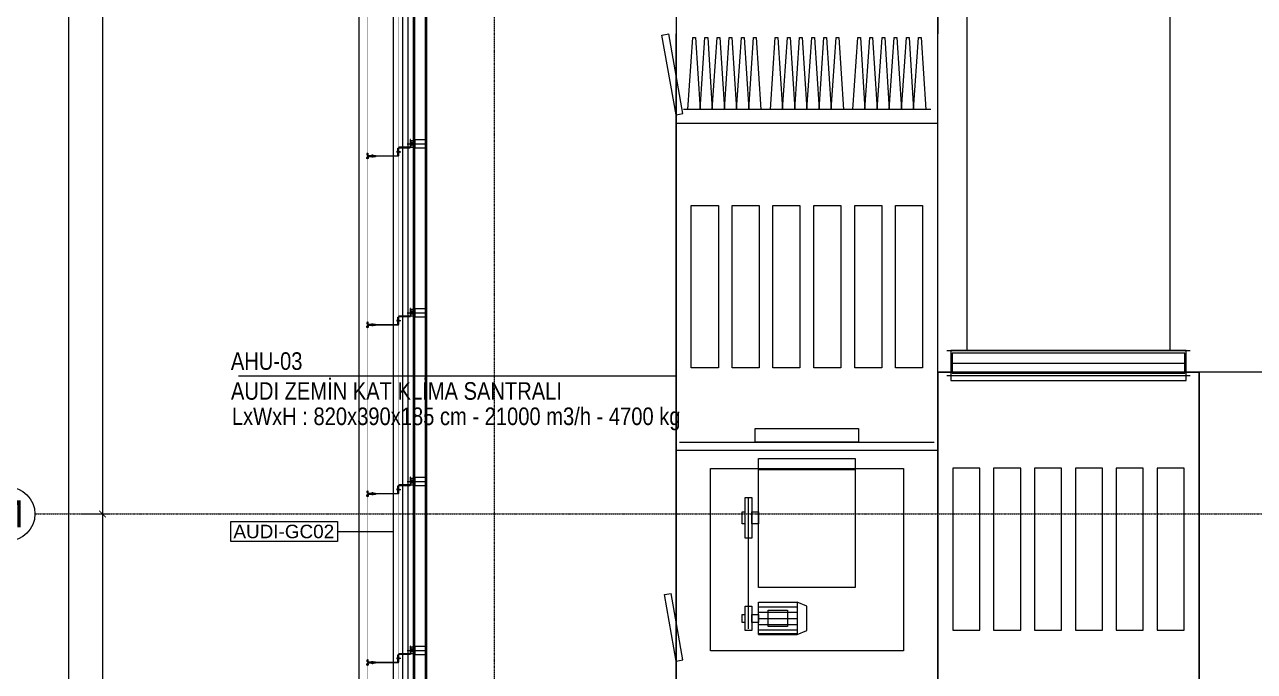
# Model space of a CAD drawing. Extents: x -1439 to 23780, y -1362 to 4476.
# Drawn here: x 18710 to 19620, y 1068 to 1547 of the extents above; entities that cross this region are included whole.
import ezdxf
from ezdxf.enums import TextEntityAlignment as Align
from ezdxf.xclip import XClip

# ---------------------------------------------------------------- set-up
doc = ezdxf.new("R2010")
doc.units = 0
doc.header["$MEASUREMENT"] = 0
doc.header["$XCLIPFRAME"] = 0
doc.linetypes.add('Audi$0$DASHDOT2', pattern=[0.5, 0.25, -0.125, 0, -0.125])
doc.linetypes.add('Audi$0$HIDDEN', pattern=[0.375, 0.25, -0.125])
doc.layers.get('0').update_dxf_attribs({"color": 9, "lineweight": 9})
doc.layers.get('Defpoints').update_dxf_attribs({"color": 9, "lineweight": 9})
for name, color, linetype, lineweight in [('Audi$0$06C', 8, 'Continuous', 9), ('Audi$0$06D', 8, 'Continuous', 9), ('Audi$0$10', 8, 'Continuous', 9), ('Audi$0$11', 8, 'Continuous', 9), ('Audi$0$22', 8, 'Continuous', 9), ('Audi$0$24', 8, 'Audi$0$DASHDOT2', 9), ('Audi$0$25', 8, 'Continuous', 9), ('Audi$0$33', 8, 'Audi$0$BATTING', 9), ('Audi$0$35', 8, 'Continuous', 9)]:
    doc.layers.add(name, color=color, linetype=linetype, lineweight=lineweight)
doc.styles.add('Audi$0$Arial', font='arial.ttf', dxfattribs={"height": 2.5})
doc.styles.add('Audi$0$DEBI-BLOCK', font='arial.ttf', dxfattribs={"width": 0.8})
doc.styles.add('Audi$0$MuuM_TEXT-STANDART', font='ARIALN.TTF')
doc.linetypes.add('Audi$0$BATTING', pattern='A,0.0001,-0.1,[134,ltypeshp.shx,S=0.1,R=0,X=-0.1,Y=0],-0.2,[134,ltypeshp.shx,S=0.1,R=180,X=0.1,Y=0],-0.1', length=0.4001)
doc.dimstyles.new('Audi$0$MuuM_DIM50', dxfattribs={"dimscale": 5, "dimtxt": 2, "dimasz": 1, "dimexe": 1, "dimexo": 1, "dimgap": 1, "dimtad": 1, "dimdec": 1, "dimrnd": 0.5, "dimdsep": 46, "dimtxsty": 'Audi$0$MuuM_TEXT-STANDART', "dimblk": 'Audi$0$_ArchTick', "dimcen": 0, "dimdle": 0.15, "dimclrd": 256, "dimclre": 256, "dimclrt": 256, "dimadec": 0, "dimazin": 0, "dimtfac": 5, "dimtdec": 1, "dimtix": 1, "dimtmove": 2, "dimatfit": 3, "dimldrblk": 'Audi$0$_Dot', "dimfxl": 3, "dimfxlon": 1, "dimtolj": 1, "dimlwd": -1, "dimlwe": -1, "dimarcsym": 0})

# ---------------------------------------------------------------- blocks, each defined once
blk = doc.blocks.new('Audi$0$p-m-mekanik')
at = {"linetype": 'Audi$0$HIDDEN'}
for p, q in [((40.95, 391.55), (40.95, 1202.55)), ((814.95, 885.95), (621.45, 885.95))]:
    blk.add_line(p, q, dxfattribs=at)
for p, q in [((234.45, 1202.55), (234.45, 391.55)), ((234.45, 1202.55), (234.45, 391.55)), ((427.95, 391.55), (427.95, 1202.55)), ((234.45, 1196.45), (234.45, 1136.45)), ((427.95, 1196.45), (427.95, 1136.45)), ((449.75, 901.95), (449.75, 1168.55)), ((599.75, 1168.55), (599.75, 901.95)), ((223.95, 1135.55), (228.95, 1136.45)), ((234.45, 1076.45), (223.95, 1135.55)), ((239.35, 1077.35), (228.95, 1136.45)), ((234.45, 1076.45), (234.45, 1136.45)), ((243.15, 1080.45), (246.75, 1133.75)), ((246.75, 1133.75), (248.75, 1133.75)), ((248.75, 1133.75), (252.15, 1080.45)), ((252.15, 1080.45), (255.75, 1133.75)), ((255.75, 1133.75), (257.75, 1133.75)), ((257.75, 1133.75), (261.15, 1080.45)), ((261.15, 1080.45), (264.75, 1133.75)), ((264.75, 1133.75), (266.75, 1133.75)), ((266.75, 1133.75), (270.15, 1080.45)), ((270.15, 1080.45), (273.75, 1133.75)), ((273.75, 1133.75), (275.75, 1133.75)), ((275.75, 1133.75), (279.15, 1080.45)), ((279.15, 1080.45), (282.75, 1133.75)), ((282.75, 1133.75), (284.75, 1133.75)), ((284.75, 1133.75), (288.15, 1080.45)), ((288.15, 1080.45), (291.75, 1133.75)), ((291.75, 1133.75), (293.75, 1133.75)), ((293.75, 1133.75), (297.15, 1080.45)), ((304.15, 1080.45), (307.75, 1133.75)), ((307.75, 1133.75), (309.75, 1133.75)), ((309.75, 1133.75), (313.15, 1080.45)), ((313.15, 1080.45), (316.75, 1133.75)), ((316.75, 1133.75), (318.75, 1133.75)), ((318.75, 1133.75), (322.15, 1080.45)), ((322.15, 1080.45), (325.75, 1133.75)), ((325.75, 1133.75), (327.75, 1133.75)), ((327.75, 1133.75), (331.15, 1080.45)), ((331.15, 1080.45), (334.75, 1133.75)), ((334.75, 1133.75), (336.75, 1133.75)), ((336.75, 1133.75), (340.15, 1080.45)), ((340.15, 1080.45), (343.75, 1133.75)), ((343.75, 1133.75), (345.75, 1133.75)), ((345.75, 1133.75), (349.15, 1080.45)), ((349.15, 1080.45), (352.75, 1133.75)), ((352.75, 1133.75), (354.75, 1133.75)), ((354.75, 1133.75), (358.15, 1080.45)), ((365.15, 1080.45), (368.75, 1133.75)), ((368.75, 1133.75), (370.75, 1133.75)), ((370.75, 1133.75), (374.15, 1080.45)), ((374.15, 1080.45), (377.75, 1133.75)), ((377.75, 1133.75), (379.75, 1133.75)), ((379.75, 1133.75), (383.15, 1080.45)), ((383.15, 1080.45), (386.75, 1133.75)), ((386.75, 1133.75), (388.75, 1133.75)), ((388.75, 1133.75), (392.15, 1080.45)), ((392.15, 1080.45), (395.75, 1133.75)), ((395.75, 1133.75), (397.75, 1133.75)), ((397.75, 1133.75), (401.15, 1080.45)), ((401.15, 1080.45), (404.75, 1133.75)), ((404.75, 1133.75), (406.75, 1133.75)), ((406.75, 1133.75), (410.15, 1080.45)), ((410.15, 1080.45), (413.75, 1133.75)), ((413.75, 1133.75), (415.75, 1133.75)), ((415.75, 1133.75), (419.15, 1080.45)), ((427.95, 1076.45), (427.95, 1136.45)), ((234.45, 1076.45), (239.35, 1077.35)), ((234.45, 1070.35), (234.45, 1076.45)), ((300.75, 1080.45), (239.75, 1080.45)), ((361.75, 1080.45), (300.75, 1080.45)), ((422.75, 1080.45), (361.75, 1080.45)), ((427.95, 1070.35), (427.95, 1076.45)), ((234.45, 1070.35), (427.95, 1070.35)), ((234.45, 1064.25), (234.45, 1070.35)), ((427.95, 1064.25), (427.95, 1070.35)), ((234.45, 1014.25), (234.45, 1064.25)), ((427.95, 1014.25), (427.95, 1064.25)), ((234.45, 884.25), (234.45, 1014.25)), ((427.95, 884.25), (427.95, 1014.25)), ((245.65, 889.25), (245.65, 1009.25)), ((245.65, 1009.25), (265.65, 1009.25)), ((265.65, 1009.25), (265.65, 889.25)), ((275.85, 889.25), (275.85, 1009.25)), ((275.85, 1009.25), (295.85, 1009.25)), ((295.85, 1009.25), (295.85, 889.25)), ((306.05, 889.25), (306.05, 1009.25)), ((306.05, 1009.25), (326.05, 1009.25)), ((326.05, 1009.25), (326.05, 889.25)), ((336.35, 889.25), (336.35, 1009.25)), ((336.35, 1009.25), (356.35, 1009.25)), ((356.35, 1009.25), (356.35, 889.25)), ((366.55, 889.25), (366.55, 1009.25)), ((366.55, 1009.25), (386.55, 1009.25)), ((386.55, 1009.25), (386.55, 889.25)), ((396.75, 889.25), (396.75, 1009.25)), ((396.75, 1009.25), (416.75, 1009.25)), ((416.75, 1009.25), (416.75, 889.25)), ((434.75, 901.95), (614.75, 901.95)), ((437.75, 901.95), (437.75, 883.45)), ((611.75, 901.95), (437.75, 901.95)), ((437.75, 901.95), (437.75, 901.95)), ((599.75, 901.95), (449.75, 901.95)), ((611.75, 883.45), (611.75, 901.95)), ((437.75, 892.65), (611.75, 892.65)), ((438.75, 900.05), (438.75, 885.25)), ((610.75, 900.05), (438.75, 900.05)), ((438.75, 900.05), (438.75, 900.05)), ((610.75, 885.25), (610.75, 900.05)), ((234.45, 883), (-89.25, 883)), ((234.45, 834.25), (234.45, 884.25)), ((265.65, 889.25), (245.65, 889.25)), ((245.65, 889.25), (245.65, 889.25)), ((295.85, 889.25), (275.85, 889.25)), ((275.85, 889.25), (275.85, 889.25)), ((326.05, 889.25), (306.05, 889.25)), ((306.05, 889.25), (306.05, 889.25)), ((356.35, 889.25), (336.35, 889.25)), ((336.35, 889.25), (336.35, 889.25)), ((386.55, 889.25), (366.55, 889.25)), ((366.55, 889.25), (366.55, 889.25)), ((416.75, 889.25), (396.75, 889.25)), ((396.75, 889.25), (396.75, 889.25)), ((427.95, 885.95), (427.95, 879.85)), ((427.95, 885.95), (621.45, 885.95)), ((621.45, 885.95), (427.95, 885.95)), ((427.95, 885.95), (427.95, 391.55)), ((427.95, 834.25), (427.95, 884.25)), ((434.05, 885.95), (434.05, 885.95)), ((434.05, 885.95), (615.35, 885.95)), ((615.35, 885.95), (434.05, 885.95)), ((434.05, 885.95), (434.05, 885.95)), ((434.75, 883.45), (614.75, 883.45)), ((437.75, 885.95), (437.75, 879.85)), ((611.75, 885.95), (437.75, 885.95)), ((437.75, 885.95), (437.75, 885.95)), ((437.75, 883.45), (611.75, 883.45)), ((438.75, 885.25), (610.75, 885.25)), ((611.75, 879.85), (611.75, 885.95)), ((615.35, 885.95), (615.35, 885.95)), ((621.45, 885.95), (621.45, 391.55)), ((621.45, 885.95), (621.45, 879.85)), ((621.45, 391.55), (621.45, 885.95)), ((427.95, 879.85), (427.95, 819.85)), ((437.75, 879.85), (611.75, 879.85)), ((621.45, 879.85), (621.45, 819.85)), ((292.95, 834.25), (292.95, 844.25)), ((292.95, 844.25), (369.45, 844.25)), ((369.45, 844.25), (369.45, 834.25)), ((234.45, 828.15), (234.45, 834.25)), ((234.45, 828.15), (427.95, 828.15)), ((234.45, 822.05), (234.45, 828.15)), ((236.95, 834.25), (425.45, 834.25)), ((369.45, 834.25), (292.95, 834.25)), ((292.95, 834.25), (292.95, 834.25)), ((427.95, 828.15), (427.95, 834.25)), ((427.95, 822.05), (427.95, 828.15)), ((234.45, 672.05), (234.45, 822.05)), ((295.45, 726.55), (295.45, 822.05)), ((295.45, 822.05), (366.95, 822.05)), ((366.95, 822.05), (366.95, 726.55)), ((427.95, 672.05), (427.95, 822.05)), ((427.95, 819.85), (427.95, 689.85)), ((621.45, 819.85), (621.45, 689.85)), ((259.75, 679.55), (259.75, 814.55)), ((259.75, 814.55), (402.75, 814.55)), ((295.45, 813.95), (366.95, 813.95)), ((402.75, 814.55), (402.75, 679.55)), ((439.15, 814.85), (439.15, 694.85)), ((459.15, 814.85), (439.15, 814.85)), ((439.15, 814.85), (439.15, 814.85)), ((459.15, 694.85), (459.15, 814.85)), ((469.35, 814.85), (469.35, 694.85)), ((489.35, 814.85), (469.35, 814.85)), ((469.35, 814.85), (469.35, 814.85)), ((489.35, 694.85), (489.35, 814.85)), ((499.55, 814.85), (499.55, 694.85)), ((519.55, 814.85), (499.55, 814.85)), ((499.55, 814.85), (499.55, 814.85)), ((519.55, 694.85), (519.55, 814.85)), ((529.85, 814.85), (529.85, 694.85)), ((549.85, 814.85), (529.85, 814.85)), ((529.85, 814.85), (529.85, 814.85)), ((549.85, 694.85), (549.85, 814.85)), ((560.05, 814.85), (560.05, 694.85)), ((580.05, 814.85), (560.05, 814.85)), ((560.05, 814.85), (560.05, 814.85)), ((580.05, 694.85), (580.05, 814.85)), ((590.25, 814.85), (590.25, 694.85)), ((610.25, 814.85), (590.25, 814.85)), ((590.25, 814.85), (590.25, 814.85)), ((610.25, 694.85), (610.25, 814.85)), ((285.45, 762.95), (285.45, 793.15)), ((285.45, 793.15), (290.45, 793.15)), ((287.95, 695.85), (287.95, 792.55)), ((290.45, 793.15), (290.45, 762.95)), ((283.25, 773.55), (283.25, 782.55)), ((283.25, 782.55), (285.35, 782.55)), ((285.35, 782.55), (285.35, 773.55)), ((290.45, 773.55), (290.45, 782.55)), ((290.45, 782.55), (295.45, 782.55)), ((295.45, 782.55), (295.45, 773.55)), ((285.35, 773.55), (283.25, 773.55)), ((283.25, 773.55), (283.25, 773.55)), ((295.45, 773.55), (290.45, 773.55)), ((290.45, 773.55), (290.45, 773.55)), ((290.45, 762.95), (285.45, 762.95)), ((285.45, 762.95), (285.45, 762.95)), ((225.75, 721.25), (230.65, 722.15)), ((234.45, 672.05), (225.75, 721.25)), ((239.35, 672.95), (230.65, 722.15)), ((366.95, 726.55), (295.45, 726.55)), ((295.45, 726.55), (295.45, 726.55)), ((285.45, 694.65), (285.45, 712.75)), ((285.45, 712.75), (290.45, 712.75)), ((290.45, 712.75), (290.45, 694.65)), ((295.45, 691.65), (295.45, 715.75)), ((295.45, 715.75), (324.05, 715.75)), ((295.45, 712.25), (324.05, 712.25)), ((302.55, 697.65), (302.55, 709.75)), ((302.55, 709.75), (316.85, 709.75)), ((316.85, 709.75), (316.85, 697.65)), ((331.15, 712.75), (324.05, 715.75)), ((324.05, 715.75), (324.05, 691.65)), ((331.15, 694.65), (331.15, 712.75)), ((283.25, 700.65), (283.25, 706.65)), ((283.25, 706.65), (285.35, 706.65)), ((285.35, 700.65), (283.25, 700.65)), ((283.25, 700.65), (283.25, 700.65)), ((285.35, 706.65), (285.35, 700.65)), ((290.45, 700.65), (290.45, 706.65)), ((290.45, 706.65), (295.45, 706.65)), ((295.45, 700.65), (290.45, 700.65)), ((290.45, 700.65), (290.45, 700.65)), ((295.45, 708.35), (324.05, 708.35)), ((295.45, 706.65), (295.45, 700.65)), ((295.45, 703.65), (324.05, 703.65)), ((290.45, 694.65), (285.45, 694.65)), ((285.45, 694.65), (285.45, 694.65)), ((295.45, 699.05), (324.05, 699.05)), ((295.45, 695.15), (324.05, 695.15)), ((295.45, 692.55), (324.05, 692.55)), ((295.45, 691.65), (324.05, 691.65)), ((324.05, 691.65), (295.45, 691.65)), ((295.45, 691.65), (295.45, 691.65)), ((316.85, 697.65), (302.55, 697.65)), ((302.55, 697.65), (302.55, 697.65)), ((324.05, 691.65), (331.15, 694.65)), ((439.15, 694.85), (459.15, 694.85)), ((469.35, 694.85), (489.35, 694.85)), ((499.55, 694.85), (519.55, 694.85)), ((529.85, 694.85), (549.85, 694.85)), ((560.05, 694.85), (580.05, 694.85)), ((590.25, 694.85), (610.25, 694.85)), ((427.95, 689.85), (427.95, 639.85)), ((621.45, 689.85), (621.45, 639.85)), ((402.75, 679.55), (259.75, 679.55)), ((259.75, 679.55), (259.75, 679.55)), ((234.45, 672.05), (239.35, 672.95)), ((234.45, 642.05), (234.45, 672.05)), ((427.95, 642.05), (427.95, 672.05))]:
    blk.add_line(p, q)
at = {"style": 'Audi$0$MuuM_TEXT-STANDART'}
for s, p in [('AHU-03', (-95.01, 887.67)), ('AUDI ZEMİN KAT KLİMA SANTRALI', (-94.95, 865.54)), ('LxWxH : 820x390x185 cm - 21000 m3/h - 4700 kg', (-94.29, 846.78))]:
    blk.add_text(s, height=13, rotation=360, dxfattribs=at).set_placement(p)
at = {"style": 'Audi$0$DEBI-BLOCK', "width": 0.75, "flags": 8}
for tag, p in [('-', (399.97, 1627.23)), ('-', (251.72, 1361.56)), ('-', (3296.35, 465.16)), ('DEBI', (3296.35, 452.46))]:
    blk.add_attdef(tag, text='', height=13, rotation=90, dxfattribs=at).set_placement(p, align=Align.BOTTOM_RIGHT)
at = {"style": 'Audi$0$DEBI-BLOCK', "width": 0.75, "flags": 9}
for p in [(402.57, 1610.63), (3298.95, 448.56)]:
    blk.add_attdef('ID', text='', height=3.9, rotation=90, dxfattribs=at).set_placement(p, align=Align.MIDDLE)
at = {"style": 'Audi$0$DEBI-BLOCK', "width": 0.75, "flags": 8}
blk.add_attdef('KESITY', text='', height=13, rotation=90, dxfattribs=at).set_placement((3279.01, 503.33), align=Align.TOP_LEFT)
at = {"style": 'Audi$0$DEBI-BLOCK', "width": 0.8, "flags": 8}
blk.add_attdef('X', text='', height=13, rotation=90, dxfattribs=at).set_placement((3279.01, 499.49), align=Align.TOP_CENTER)
at = {"style": 'Audi$0$DEBI-BLOCK', "width": 0.75, "flags": 8}
blk.add_attdef('KESITX', text='', height=13, rotation=90, dxfattribs=at).set_placement((3279.01, 495.54), align=Align.TOP_RIGHT)
blk = doc.blocks.new('Audi$0$0_wallno')
blk.add_lwpolyline([(-7.84, 1.5), (7.94, 1.5), (7.94, -1.5), (-7.84, -1.5)], close=True)
blk.add_lwpolyline([(7.94, 0), (16.13, 0)])
at = {"style": 'Audi$0$Arial'}
blk.add_attdef('GENISLIK', text='', height=2, dxfattribs=at).set_placement((8.44, 0), align=Align.BOTTOM_LEFT)
blk.add_attdef('DUVARNO', text='', height=2, dxfattribs=at).set_placement((0, 0), align=Align.MIDDLE_CENTER)
blk.add_attdef('YUKSEKLIK', text='', height=2, dxfattribs=at).set_placement((8.44, -0.5), align=Align.TOP_LEFT)
blk = doc.blocks.new('Audi$0$KAPI KODLARI ÇATI KATI')
at = {"layer": 'Audi$0$22'}
ref = blk.add_blockref('Audi$0$0_wallno', (18901.64, 1172.04), dxfattribs=dict(at, xscale=5, yscale=5, zscale=5))
ref.add_attrib('DUVARNO', 'AUDI-GC02', dxfattribs={"layer": '0', "height": 10, "style": 'Audi$0$Arial'}).set_placement((18901.64, 1172.04), align=Align.MIDDLE_CENTER)
blk = doc.blocks.new('Audi$0$0_aks')
at = {"linetype": 'Continuous'}
blk.add_circle((0, 0), 2, dxfattribs=at)
at = {"style": 'Audi$0$Arial'}
blk.add_attdef('AKS', text='', height=2, dxfattribs=at).set_placement((0, 0), align=Align.MIDDLE_CENTER)
blk = doc.blocks.new('Audi$0$_ArchTick')
at = {"color": 0, "linetype": 'ByBlock', "const_width": 0.15}
blk.add_lwpolyline([(-0.5, -0.5), (0.5, 0.5)], dxfattribs=at)
blk = doc.blocks.new('*D502')
at = {"layer": 'Audi$0$25', "transparency": 16777216}
for p, q in [((-3815, -2440.75), (-3815, 800.75)), ((-3830, 800), (-3810, 800)), ((-3830, -2440), (-3810, -2440))]:
    blk.add_line(p, q, dxfattribs=at)
at = {"layer": 'Defpoints', "color": 0, "transparency": 16777216}
for p in [(-3840, 800), (-3815, 800), (-3840, -2440)]:
    blk.add_point(p, dxfattribs=at)
at = {"layer": 'Audi$0$25', "transparency": 16777216, "xscale": 5, "yscale": 5, "zscale": 5}
for p, rotation in [((-3815, 800), 90), ((-3815, -2440), 270)]:
    blk.add_blockref('Audi$0$_ArchTick', p, dxfattribs=dict(at, rotation=rotation))
at = {"layer": 'Audi$0$25', "transparency": 16777216, "insert": (-3825.11, -820), "char_height": 10, "attachment_point": 5, "rotation": 90, "style": 'Audi$0$MuuM_TEXT-STANDART'}
blk.add_mtext('\\A1;3240', dxfattribs=at)
blk = doc.blocks.new('Audi$0$_Dot')
at = {"color": 0, "linetype": 'ByBlock', "lineweight": -2}
blk.add_line((-0.5, 0), (-1, 0), dxfattribs=at)
at = {"color": 0, "linetype": 'ByBlock', "const_width": 0.5}
blk.add_lwpolyline([(-0.25, 0, 1), (0.25, 0, 1)], format="xyb", close=True, dxfattribs=at)
blk = doc.blocks.new('*D506')
at = {"layer": 'Audi$0$25', "transparency": 16777216}
for p, q in [((-3805, -800), (-3785, -800)), ((-3790, -799.25), (-3790, -1600.75)), ((-3805, -1600), (-3785, -1600))]:
    blk.add_line(p, q, dxfattribs=at)
at = {"layer": 'Defpoints', "color": 0, "transparency": 16777216}
for p in [(-3840, -800), (-3840, -1600), (-3790, -1600)]:
    blk.add_point(p, dxfattribs=at)
at = {"layer": 'Audi$0$25', "transparency": 16777216, "xscale": 5, "yscale": 5, "zscale": 5}
for p, rotation in [((-3790, -800), 90), ((-3790, -1600), 270)]:
    blk.add_blockref('Audi$0$_ArchTick', p, dxfattribs=dict(at, rotation=rotation))
at = {"layer": 'Audi$0$25', "transparency": 16777216, "insert": (-3800.11, -1200), "char_height": 10, "attachment_point": 5, "rotation": 90, "style": 'Audi$0$MuuM_TEXT-STANDART'}
blk.add_mtext('\\A1;800', dxfattribs=at)
blk = doc.blocks.new('*D495')
at = {"layer": 'Audi$0$25', "transparency": 16777216}
for p, q in [((-3805, -1600), (-3785, -1600)), ((-3790, -1599.25), (-3790, -2440.75)), ((-3805, -2440), (-3785, -2440))]:
    blk.add_line(p, q, dxfattribs=at)
at = {"layer": 'Defpoints', "color": 0, "transparency": 16777216}
for p in [(-3840, -1600), (-3840, -2440), (-3790, -2440)]:
    blk.add_point(p, dxfattribs=at)
at = {"layer": 'Audi$0$25', "transparency": 16777216, "xscale": 5, "yscale": 5, "zscale": 5}
for p, rotation in [((-3790, -1600), 90), ((-3790, -2440), 270)]:
    blk.add_blockref('Audi$0$_ArchTick', p, dxfattribs=dict(at, rotation=rotation))
at = {"layer": 'Audi$0$25', "transparency": 16777216, "insert": (-3800.11, -2020), "char_height": 10, "attachment_point": 5, "rotation": 90, "style": 'Audi$0$MuuM_TEXT-STANDART'}
blk.add_mtext('\\A1;840', dxfattribs=at)
blk = doc.blocks.new('Audi$0$p- alum kaplama profil')
at = {"lineweight": 13}
blk.add_lwpolyline([(7.12, 12.59), (7.12, 26.49)], dxfattribs=at)
at = {"lineweight": 18}
blk.add_lwpolyline([(4.09, 6.16), (-1.41, 6.16), (-1.41, 6.46), (4.09, 6.46, 0.414214), (4.29, 6.66), (4.29, 14.66, -0.414214), (4.79, 15.16), (10.29, 15.16), (10.29, 14.86), (4.79, 14.86, 0.414214), (4.59, 14.66), (4.59, 6.66, -0.414214)], format="xyb", close=True, dxfattribs=at)
at = {"lineweight": 5}
blk.add_lwpolyline([(9.44, 15.16), (4.79, 15.16), (4.79, 17.16), (9.44, 17.16)], close=True, dxfattribs=at)
for points in [[(4.79, 15.16), (9.44, 17.16)], [(9.44, 15.16), (4.79, 17.16)]]:
    blk.add_lwpolyline(points, dxfattribs=at)
blk.add_lwpolyline([(-2.06, 5.56), (-2.06, -2.34), (-2.06, -15.69), (-1.66, -15.69), (-1.66, -2.34), (-1.66, 5.56), (-1.66, 5.56), (-1.66, 5.57), (-1.66, 5.57), (-1.66, 5.58), (-1.66, 5.58), (-1.65, 5.59), (-1.65, 5.59), (-1.65, 5.59), (-1.65, 5.6), (-1.65, 5.6), (-1.64, 5.61), (-1.64, 5.61), (-1.64, 5.62), (-1.64, 5.62), (-1.63, 5.62), (-1.63, 5.63), (-1.63, 5.63), (-1.62, 5.63), (-1.62, 5.64), (-1.61, 5.64), (-1.61, 5.64), (-1.61, 5.64), (-1.6, 5.65), (-1.6, 5.65), (-1.59, 5.65), (-1.59, 5.65), (-1.58, 5.65), (-1.58, 5.65), (-1.57, 5.66), (-1.57, 5.66), (-1.56, 5.66), (-1.56, 5.66), (3.94, 5.66), (3.94, 6.06), (-1.56, 6.06), (-1.58, 6.06), (-1.61, 6.05), (-1.63, 6.05), (-1.66, 6.05), (-1.68, 6.04), (-1.7, 6.03), (-1.73, 6.03), (-1.75, 6.02), (-1.77, 6.01), (-1.79, 6), (-1.82, 5.99), (-1.84, 5.97), (-1.86, 5.96), (-1.88, 5.94), (-1.89, 5.93), (-1.91, 5.91), (-1.93, 5.89), (-1.95, 5.87), (-1.96, 5.85), (-1.97, 5.83), (-1.99, 5.81), (-2, 5.79), (-2.01, 5.77), (-2.02, 5.75), (-2.03, 5.72), (-2.04, 5.7), (-2.04, 5.68), (-2.05, 5.65), (-2.05, 5.63), (-2.06, 5.61), (-2.06, 5.58)], close=True)
blk.add_lwpolyline([(-1.66, -2.34), (-2.06, -2.34)])
for points in [[(-2.36, -10.84), (-2.36, -16.39), (-2.36, -16.39, -0.414214), (-2.51, -16.54), (-2.51, -16.54), (-4.06, -16.54), (-4.06, -16.84), (-2.51, -16.84), (-2.51, -16.84, 0.414214), (-2.06, -16.39), (-2.06, -10.84)], [(-1.36, -10.84), (-1.66, -10.84), (-1.66, -16.39, 0.414214), (-1.21, -16.84), (-1.21, -16.84), (0.34, -16.84), (0.34, -16.54), (-1.21, -16.54), (-1.21, -16.54, -0.414214), (-1.36, -16.39), (-1.36, -16.39)]]:
    blk.add_lwpolyline(points, format="xyb", close=True)
for points in [[(0.67, 5.66, -10), (1.91, 5.66, -10)], [(0.67, 5.66, -10), (0.67, 5.64, -10), (0.67, 5.62, -10), (0.67, 5.6, -10), (0.68, 5.58, -10), (0.68, 5.56, -10), (0.69, 5.54, -10), (0.69, 5.52, -10), (0.7, 5.5, -10), (0.7, 5.48, -10), (0.71, 5.46, -10), (0.72, 5.45, -10), (0.73, 5.43, -10), (0.74, 5.41, -10), (0.75, 5.4, -10), (0.76, 5.38, -10), (0.77, 5.36, -10), (0.79, 5.35, -10), (0.8, 5.33, -10), (0.81, 5.32, -10), (0.83, 5.31, -10), (0.84, 5.29, -10), (0.86, 5.28, -10), (0.87, 5.27, -10), (0.89, 5.26, -10), (0.91, 5.25, -10), (0.92, 5.24, -10), (0.94, 5.23, -10), (0.96, 5.22, -10), (0.98, 5.21, -10), (1, 5.21, -10), (1.02, 5.2, -10), (1.03, 5.2, -10)], [(0.96, 5.66, -10), (0.97, 5.66, -10), (0.97, 5.66, -10), (0.97, 5.66, -10), (0.98, 5.66, -10), (0.98, 5.66, -10), (0.99, 5.66, -10), (0.99, 5.66, -10), (1, 5.66, -10), (1, 5.67, -10), (1, 5.67, -10), (1.01, 5.67, -10), (1.01, 5.67, -10), (1.01, 5.67, -10), (1.02, 5.68, -10), (1.02, 5.68, -10), (1.02, 5.68, -10), (1.03, 5.69, -10), (1.03, 5.69, -10), (1.03, 5.69, -10), (1.04, 5.7, -10), (1.04, 5.7, -10), (1.04, 5.7, -10), (1.04, 5.71, -10), (1.04, 5.71, -10), (1.05, 5.72, -10), (1.05, 5.72, -10), (1.05, 5.72, -10), (1.05, 5.73, -10), (1.05, 5.73, -10), (1.05, 5.74, -10), (1.05, 5.74, -10), (1.05, 5.75, -10)], [(1.61, 6.87, -10), (0.98, 6.96, -10)], [(1.33, 5.85, -10), (0.98, 5.88, -10)], [(1.56, 7.05, -10), (1.02, 7.13, -10)], [(1.03, 5.2, -10), (1.04, 5.2, -10), (1.05, 5.19, -10), (1.05, 5.19, -10), (1.06, 5.19, -10), (1.06, 5.19, -10), (1.07, 5.19, -10), (1.07, 5.19, -10), (1.08, 5.19, -10), (1.08, 5.19, -10), (1.09, 5.19, -10), (1.09, 5.18, -10), (1.1, 5.18, -10), (1.1, 5.18, -10), (1.11, 5.18, -10), (1.11, 5.18, -10), (1.12, 5.18, -10), (1.12, 5.18, -10), (1.13, 5.18, -10), (1.13, 5.18, -10), (1.14, 5.18, -10), (1.15, 5.18, -10), (1.15, 5.18, -10), (1.16, 5.17, -10), (1.16, 5.17, -10), (1.17, 5.17, -10), (1.17, 5.17, -10), (1.18, 5.17, -10), (1.18, 5.17, -10), (1.19, 5.17, -10), (1.19, 5.17, -10), (1.2, 5.17, -10), (1.2, 5.17, -10)], [(1.05, 6.91, -10), (1.29, 7.56, -10)], [(1.05, 5.83, -10), (1.05, 6.01, -10)], [(1.05, 5.75, -10), (1.05, 5.83, -10)], [(1.2, 5.17, -10), (1.2, 5.2, -10)], [(1.38, 5.2, -10), (1.2, 5.2, -10)], [(1.29, 4.93, -10), (1.29, 7.8, -10)], [(1.53, 6.82, -10), (1.29, 7.56, -10)], [(1.29, 6.16, -10), (1.29, 6.26, -10)], [(1.38, 5.17, -10), (1.38, 5.2, -10)], [(1.38, 5.17, -10), (1.38, 5.17, -10), (1.39, 5.17, -10), (1.39, 5.17, -10), (1.4, 5.17, -10), (1.41, 5.17, -10), (1.41, 5.17, -10), (1.42, 5.17, -10), (1.42, 5.17, -10), (1.43, 5.17, -10), (1.43, 5.18, -10), (1.44, 5.18, -10), (1.44, 5.18, -10), (1.45, 5.18, -10), (1.45, 5.18, -10), (1.46, 5.18, -10), (1.46, 5.18, -10), (1.47, 5.18, -10), (1.47, 5.18, -10), (1.48, 5.18, -10), (1.48, 5.18, -10), (1.49, 5.18, -10), (1.5, 5.19, -10), (1.5, 5.19, -10), (1.51, 5.19, -10), (1.51, 5.19, -10), (1.52, 5.19, -10), (1.52, 5.19, -10), (1.53, 5.19, -10), (1.53, 5.19, -10), (1.54, 5.19, -10), (1.54, 5.2, -10), (1.55, 5.2, -10)], [(1.53, 5.75, -10), (1.53, 5.92, -10)], [(1.53, 5.75, -10), (1.53, 5.74, -10), (1.53, 5.74, -10), (1.53, 5.73, -10), (1.53, 5.73, -10), (1.53, 5.72, -10), (1.54, 5.72, -10), (1.54, 5.72, -10), (1.54, 5.71, -10), (1.54, 5.71, -10), (1.54, 5.7, -10), (1.54, 5.7, -10), (1.55, 5.7, -10), (1.55, 5.69, -10), (1.55, 5.69, -10), (1.55, 5.69, -10), (1.56, 5.68, -10), (1.56, 5.68, -10), (1.56, 5.68, -10), (1.57, 5.67, -10), (1.57, 5.67, -10), (1.58, 5.67, -10), (1.58, 5.67, -10), (1.58, 5.67, -10), (1.59, 5.66, -10), (1.59, 5.66, -10), (1.6, 5.66, -10), (1.6, 5.66, -10), (1.6, 5.66, -10), (1.61, 5.66, -10), (1.61, 5.66, -10), (1.62, 5.66, -10), (1.62, 5.66, -10)], [(1.55, 5.2, -10), (1.57, 5.2, -10), (1.59, 5.21, -10), (1.6, 5.21, -10), (1.62, 5.22, -10), (1.64, 5.23, -10), (1.66, 5.24, -10), (1.68, 5.25, -10), (1.69, 5.26, -10), (1.71, 5.27, -10), (1.73, 5.28, -10), (1.74, 5.29, -10), (1.76, 5.31, -10), (1.77, 5.32, -10), (1.78, 5.33, -10), (1.8, 5.35, -10), (1.81, 5.36, -10), (1.82, 5.38, -10), (1.83, 5.4, -10), (1.84, 5.41, -10), (1.85, 5.43, -10), (1.86, 5.45, -10), (1.87, 5.46, -10), (1.88, 5.48, -10), (1.89, 5.5, -10), (1.89, 5.52, -10), (1.9, 5.54, -10), (1.9, 5.56, -10), (1.9, 5.58, -10), (1.91, 5.6, -10), (1.91, 5.62, -10), (1.91, 5.64, -10), (1.91, 5.66, -10)], [(-3.84, -17.04, 0), (-3.81, -17.07, 0), (-3.78, -17.1, 0), (-3.75, -17.12, 0), (-3.72, -17.15, 0), (-3.69, -17.17, 0), (-3.66, -17.19, 0), (-3.62, -17.21, 0), (-3.59, -17.23, 0), (-3.55, -17.24, 0), (-3.52, -17.26, 0), (-3.48, -17.27, 0), (-3.44, -17.28, 0), (-3.4, -17.28, 0), (-3.36, -17.29, 0), (-3.32, -17.29, 0), (-3.29, -17.29, 0), (-3.25, -17.29, 0), (-3.21, -17.29, 0), (-3.17, -17.28, 0), (-3.13, -17.28, 0), (-3.09, -17.27, 0), (-3.06, -17.26, 0), (-3.02, -17.24, 0), (-2.98, -17.23, 0), (-2.95, -17.21, 0), (-2.91, -17.19, 0), (-2.88, -17.17, 0), (-2.85, -17.15, 0), (-2.82, -17.12, 0), (-2.79, -17.1, 0), (-2.76, -17.07, 0), (-2.73, -17.04, 0)], [(-3.29, -17.04, 0), (-3.84, -17.04, 0)], [(-2.85, -16.54, 0), (-2.86, -16.51, 0), (-2.87, -16.47, 0), (-2.89, -16.44, 0), (-2.91, -16.41, 0), (-2.93, -16.38, 0), (-2.96, -16.35, 0), (-2.98, -16.33, 0), (-3.01, -16.31, 0), (-3.04, -16.29, 0), (-3.07, -16.27, 0), (-3.11, -16.25, 0), (-3.14, -16.24, 0), (-3.18, -16.23, 0), (-3.21, -16.22, 0), (-3.25, -16.22, 0), (-3.29, -16.22, 0), (-3.32, -16.22, 0), (-3.36, -16.22, 0), (-3.39, -16.23, 0), (-3.43, -16.24, 0), (-3.46, -16.25, 0), (-3.5, -16.27, 0), (-3.53, -16.29, 0), (-3.56, -16.31, 0), (-3.59, -16.33, 0), (-3.61, -16.35, 0), (-3.64, -16.38, 0), (-3.66, -16.41, 0), (-3.68, -16.44, 0), (-3.7, -16.47, 0), (-3.71, -16.51, 0), (-3.73, -16.54, 0)], [(-3.29, -16.54, 0), (-3.73, -16.54, 0)], [(-3.29, -16.54, 0), (-3.55, -16.54, 0)], [(-3.55, -16.54, 0), (-3.29, -16.54, 0)], [(-3.55, -17.04, 0), (-3.55, -16.54, 0)], [(-3.29, -17.54, 0), (-3.29, -16.04, 0)], [(-3.29, -16.54, 0), (-2.85, -16.54, 0)], [(-3.29, -16.54, 0), (-3.03, -16.54, 0)], [(-3.03, -16.54, 0), (-3.29, -16.54, 0)], [(-3.29, -17.04, 0), (-2.73, -17.04, 0)], [(-3.03, -17.04, 0), (-3.03, -16.54, 0)], [(-2.86, -13.04, 0), (-0.86, -13.04, 0)], [(-2.36, -12.52, 0), (-2.4, -12.53, 0), (-2.43, -12.56, 0), (-2.47, -12.58, 0), (-2.5, -12.6, 0), (-2.53, -12.63, 0), (-2.56, -12.66, 0), (-2.59, -12.69, 0), (-2.61, -12.73, 0), (-2.63, -12.76, 0), (-2.65, -12.8, 0), (-2.67, -12.84, 0), (-2.68, -12.88, 0), (-2.69, -12.92, 0), (-2.7, -12.96, 0), (-2.71, -13, 0), (-2.71, -13.04, 0), (-2.71, -13.08, 0), (-2.7, -13.13, 0), (-2.69, -13.17, 0), (-2.68, -13.21, 0), (-2.67, -13.25, 0), (-2.65, -13.28, 0), (-2.63, -13.32, 0), (-2.61, -13.36, 0), (-2.59, -13.39, 0), (-2.56, -13.42, 0), (-2.53, -13.45, 0), (-2.5, -13.48, 0), (-2.47, -13.51, 0), (-2.43, -13.53, 0), (-2.4, -13.55, 0), (-2.36, -13.57, 0)], [(-2.36, -13.04, 0), (-2.36, -12.52, 0)], [(-2.36, -13.04, 0), (-2.36, -12.73, 0)], [(-2.36, -12.73, 0), (-2.36, -13.04, 0)], [(-1.36, -12.73, 0), (-2.36, -12.73, 0)], [(-2.36, -13.04, 0), (-2.36, -13.36, 0)], [(-2.36, -13.04, 0), (-2.36, -13.57, 0)], [(-2.36, -13.36, 0), (-2.36, -13.04, 0)], [(-1.36, -13.36, 0), (-2.36, -13.36, 0)], [(-1.36, -13.04, 0), (-1.36, -12.37, 0)], [(-1.36, -13.72, 0), (-1.32, -13.68, 0), (-1.29, -13.65, 0), (-1.26, -13.61, 0), (-1.23, -13.58, 0), (-1.2, -13.54, 0), (-1.18, -13.5, 0), (-1.16, -13.45, 0), (-1.14, -13.41, 0), (-1.12, -13.37, 0), (-1.1, -13.32, 0), (-1.09, -13.28, 0), (-1.08, -13.23, 0), (-1.07, -13.18, 0), (-1.06, -13.14, 0), (-1.06, -13.09, 0), (-1.06, -13.04, 0), (-1.06, -12.99, 0), (-1.06, -12.95, 0), (-1.07, -12.9, 0), (-1.08, -12.85, 0), (-1.09, -12.81, 0), (-1.1, -12.76, 0), (-1.12, -12.72, 0), (-1.14, -12.67, 0), (-1.16, -12.63, 0), (-1.18, -12.59, 0), (-1.2, -12.55, 0), (-1.23, -12.51, 0), (-1.26, -12.47, 0), (-1.29, -12.43, 0), (-1.32, -12.4, 0), (-1.36, -12.37, 0)], [(-1.36, -13.04, 0), (-1.36, -13.72, 0)], [(-0.56, -17.04, 0), (-1.11, -17.04, 0)], [(0, -17.04, 0), (-0.03, -17.07, 0), (-0.06, -17.1, 0), (-0.09, -17.12, 0), (-0.12, -17.15, 0), (-0.15, -17.17, 0), (-0.18, -17.19, 0), (-0.22, -17.21, 0), (-0.25, -17.23, 0), (-0.29, -17.24, 0), (-0.33, -17.26, 0), (-0.36, -17.27, 0), (-0.4, -17.28, 0), (-0.44, -17.28, 0), (-0.48, -17.29, 0), (-0.52, -17.29, 0), (-0.56, -17.29, 0), (-0.59, -17.29, 0), (-0.63, -17.29, 0), (-0.67, -17.28, 0), (-0.71, -17.28, 0), (-0.75, -17.27, 0), (-0.79, -17.26, 0), (-0.82, -17.24, 0), (-0.86, -17.23, 0), (-0.89, -17.21, 0), (-0.93, -17.19, 0), (-0.96, -17.17, 0), (-0.99, -17.15, 0), (-1.02, -17.12, 0), (-1.05, -17.1, 0), (-1.08, -17.07, 0), (-1.11, -17.04, 0)], [(-1, -16.54, 0), (-0.98, -16.51, 0), (-0.97, -16.47, 0), (-0.95, -16.44, 0), (-0.93, -16.41, 0), (-0.91, -16.38, 0), (-0.88, -16.35, 0), (-0.86, -16.33, 0), (-0.83, -16.31, 0), (-0.8, -16.29, 0), (-0.77, -16.27, 0), (-0.73, -16.25, 0), (-0.7, -16.24, 0), (-0.66, -16.23, 0), (-0.63, -16.22, 0), (-0.59, -16.22, 0), (-0.56, -16.22, 0), (-0.52, -16.22, 0), (-0.48, -16.22, 0), (-0.45, -16.23, 0), (-0.41, -16.24, 0), (-0.38, -16.25, 0), (-0.34, -16.27, 0), (-0.31, -16.29, 0), (-0.28, -16.31, 0), (-0.25, -16.33, 0), (-0.23, -16.35, 0), (-0.2, -16.38, 0), (-0.18, -16.41, 0), (-0.16, -16.44, 0), (-0.14, -16.47, 0), (-0.13, -16.51, 0), (-0.12, -16.54, 0)], [(-0.56, -16.54, 0), (-1, -16.54, 0)], [(-0.56, -16.54, 0), (-0.82, -16.54, 0)], [(-0.82, -16.54, 0), (-0.56, -16.54, 0)], [(-0.82, -17.04, 0), (-0.82, -16.54, 0)], [(-0.56, -17.54, 0), (-0.56, -16.04, 0)], [(-0.56, -16.54, 0), (-0.3, -16.54, 0)], [(-0.56, -16.54, 0), (-0.12, -16.54, 0)], [(-0.3, -16.54, 0), (-0.56, -16.54, 0)], [(-0.56, -17.04, 0), (0, -17.04, 0)], [(-0.3, -17.04, 0), (-0.3, -16.54, 0)]]:
    blk.add_polyline3d(points)
blk = doc.blocks.new('Audi$0$P-AKS_AUDI')
at = {"layer": 'Audi$0$24'}
for points in [[(-3500, -2590), (-3500, 1250)], [(-3840, -1600), (360, -1600)]]:
    blk.add_lwpolyline(points, dxfattribs=at)
at = {"layer": 'Audi$0$24', "xscale": 10, "yscale": 10, "zscale": 10}
blk.add_blockref('Audi$0$0_aks', (-3860, -1600), dxfattribs=at).add_auto_attribs({'AKS': 'M'})
at = {"layer": 'Audi$0$25'}
for base, p1, p2, picture, middle in [((-3815, 800), (-3840, -2440), (-3840, 800), '*D502', (-3825.11, -820)), ((-3790, -1600), (-3840, -800), (-3840, -1600), '*D506', (-3800.11, -1200)), ((-3790, -2440), (-3840, -1600), (-3840, -2440), '*D495', (-3800.11, -2020))]:
    dim = blk.add_linear_dim(base=base, p1=p1, p2=p2, angle=90, dimstyle='Audi$0$MuuM_DIM50', dxfattribs=at)
    dim.commit()
    dim.dimension.update_dxf_attribs({"geometry": picture, "text_midpoint": middle})
blk = doc.blocks.new('Audi$0$ÇATI KATI PLANI')
at = {"layer": 'Audi$0$06C'}
blk.add_lwpolyline([(18957.5, 1124.33), (18957.5, 1124.33), (18957.5, 2865), (22657.5, 2865), (22657.49, 2206.39)], dxfattribs=at)
blk.add_lwpolyline([(18957.5, 1124.33), (18957.5, 1124.33), (18957.5, 2865), (22657.5, 2865), (22657.49, 2206.39)], dxfattribs=at)
blk.add_lwpolyline([(22657.49, 285), (18957.5, 285), (18957.5, 2865), (22657.5, 2865)], close=True, dxfattribs=at)
at = {"layer": 'Audi$0$06D'}
for points in [[(20247, 2840), (18982.5, 2840), (18982.5, 310), (20497.5, 310)], [(20247, 2833.06), (18989.5, 2833), (18989.5, 317), (20490.48, 317)]]:
    blk.add_lwpolyline(points, dxfattribs=at)
at = {"layer": 'Audi$0$10'}
for points, const_width in [([(18963.5, 1124.33), (18963.5, 2859), (22651.5, 2859), (22651.5, 2206.39)], 0.2), ([(18963.5, 1124.33), (18963.5, 2859), (22651.5, 2859), (22651.5, 2206.39)], 0.2), ([(20467.5, 291), (18963.5, 291), (18963.5, 2859), (22651.5, 2859), (22651.5, 291), (21824.7, 291)], 0.2), ([(20251.45, 2836), (18986.5, 2836), (18986.5, 314), (20494.5, 314)], 0.1)]:
    blk.add_lwpolyline(points, dxfattribs=dict(at, const_width=const_width))
for points in [[(18998.5, 1455.97), (19006.5, 1455.97), (19006.5, 1461.97), (18998.5, 1461.97)], [(18998.5, 1330.97), (19006.5, 1330.97), (19006.5, 1336.97), (18998.5, 1336.97)], [(18998.5, 1205.97), (19006.5, 1205.97), (19006.5, 1211.97), (18998.5, 1211.97)], [(18998.5, 1080.97), (19006.5, 1080.97), (19006.5, 1086.97), (18998.5, 1086.97)]]:
    blk.add_lwpolyline(points, close=True, dxfattribs=at)
at = {"layer": 'Audi$0$11'}
for points in [[(20482.5, 325), (18997.5, 325), (18997.5, 1835)], [(20474.5, 326), (18998.5, 326), (18998.5, 1835)], [(20473.48, 334), (19006.5, 334), (19006.5, 1835)], [(20472.48, 335), (19007.5, 335), (19007.5, 1835)]]:
    blk.add_lwpolyline(points, dxfattribs=at)
at = {"layer": 'Audi$0$33', "ltscale": 0.4}
blk.add_lwpolyline([(20247, 2829.06), (18993.29, 2829), (18993.72, 321), (20486.5, 321)], dxfattribs=at)
at = {"layer": 'Audi$0$10', "xscale": -1, "rotation": 270}
for p in [(18980.34, 1451.86), (18980.34, 1326.86), (18980.34, 1201.86), (18980.34, 1076.86)]:
    blk.add_blockref('Audi$0$p- alum kaplama profil', p, dxfattribs=at)
at = {"layer": 'Audi$0$24'}
blk.add_blockref('Audi$0$P-AKS_AUDI', (22557.5, 2785), dxfattribs=at)

msp = doc.modelspace()

# ---------------------------------------------------------------- linework, layer by layer
at = {"layer": 'Audi$0$35'}
msp.add_lwpolyline([(19007.5, 1835), (20472.48, 1835), (20472.48, 335), (19007.5, 335)], close=True, dxfattribs=at)

# ---------------------------------------------------------------- block references
msp.add_blockref('Audi$0$ÇATI KATI PLANI', (0, 0))
at = {"layer": 'Audi$0$06D'}
ref = msp.add_blockref('Audi$0$p-m-mekanik', (18957.5, 404.03), dxfattribs=at)
XClip(ref).set_block_clipping_path([(3794.6195661565, 2087.3897938135), (2991.8628964433, 2087.3897938135), (2991.8628964433, 1884.1623297569), (-441.8797131966, 1884.1623297569), (-441.8797131966, -324.0336106115), (3794.6195661565, -324.0336106115)])
at = {"layer": 'Audi$0$22'}
msp.add_blockref('Audi$0$KAPI KODLARI ÇATI KATI', (0, 0), dxfattribs=at)

doc.saveas('drawing.dxf')
